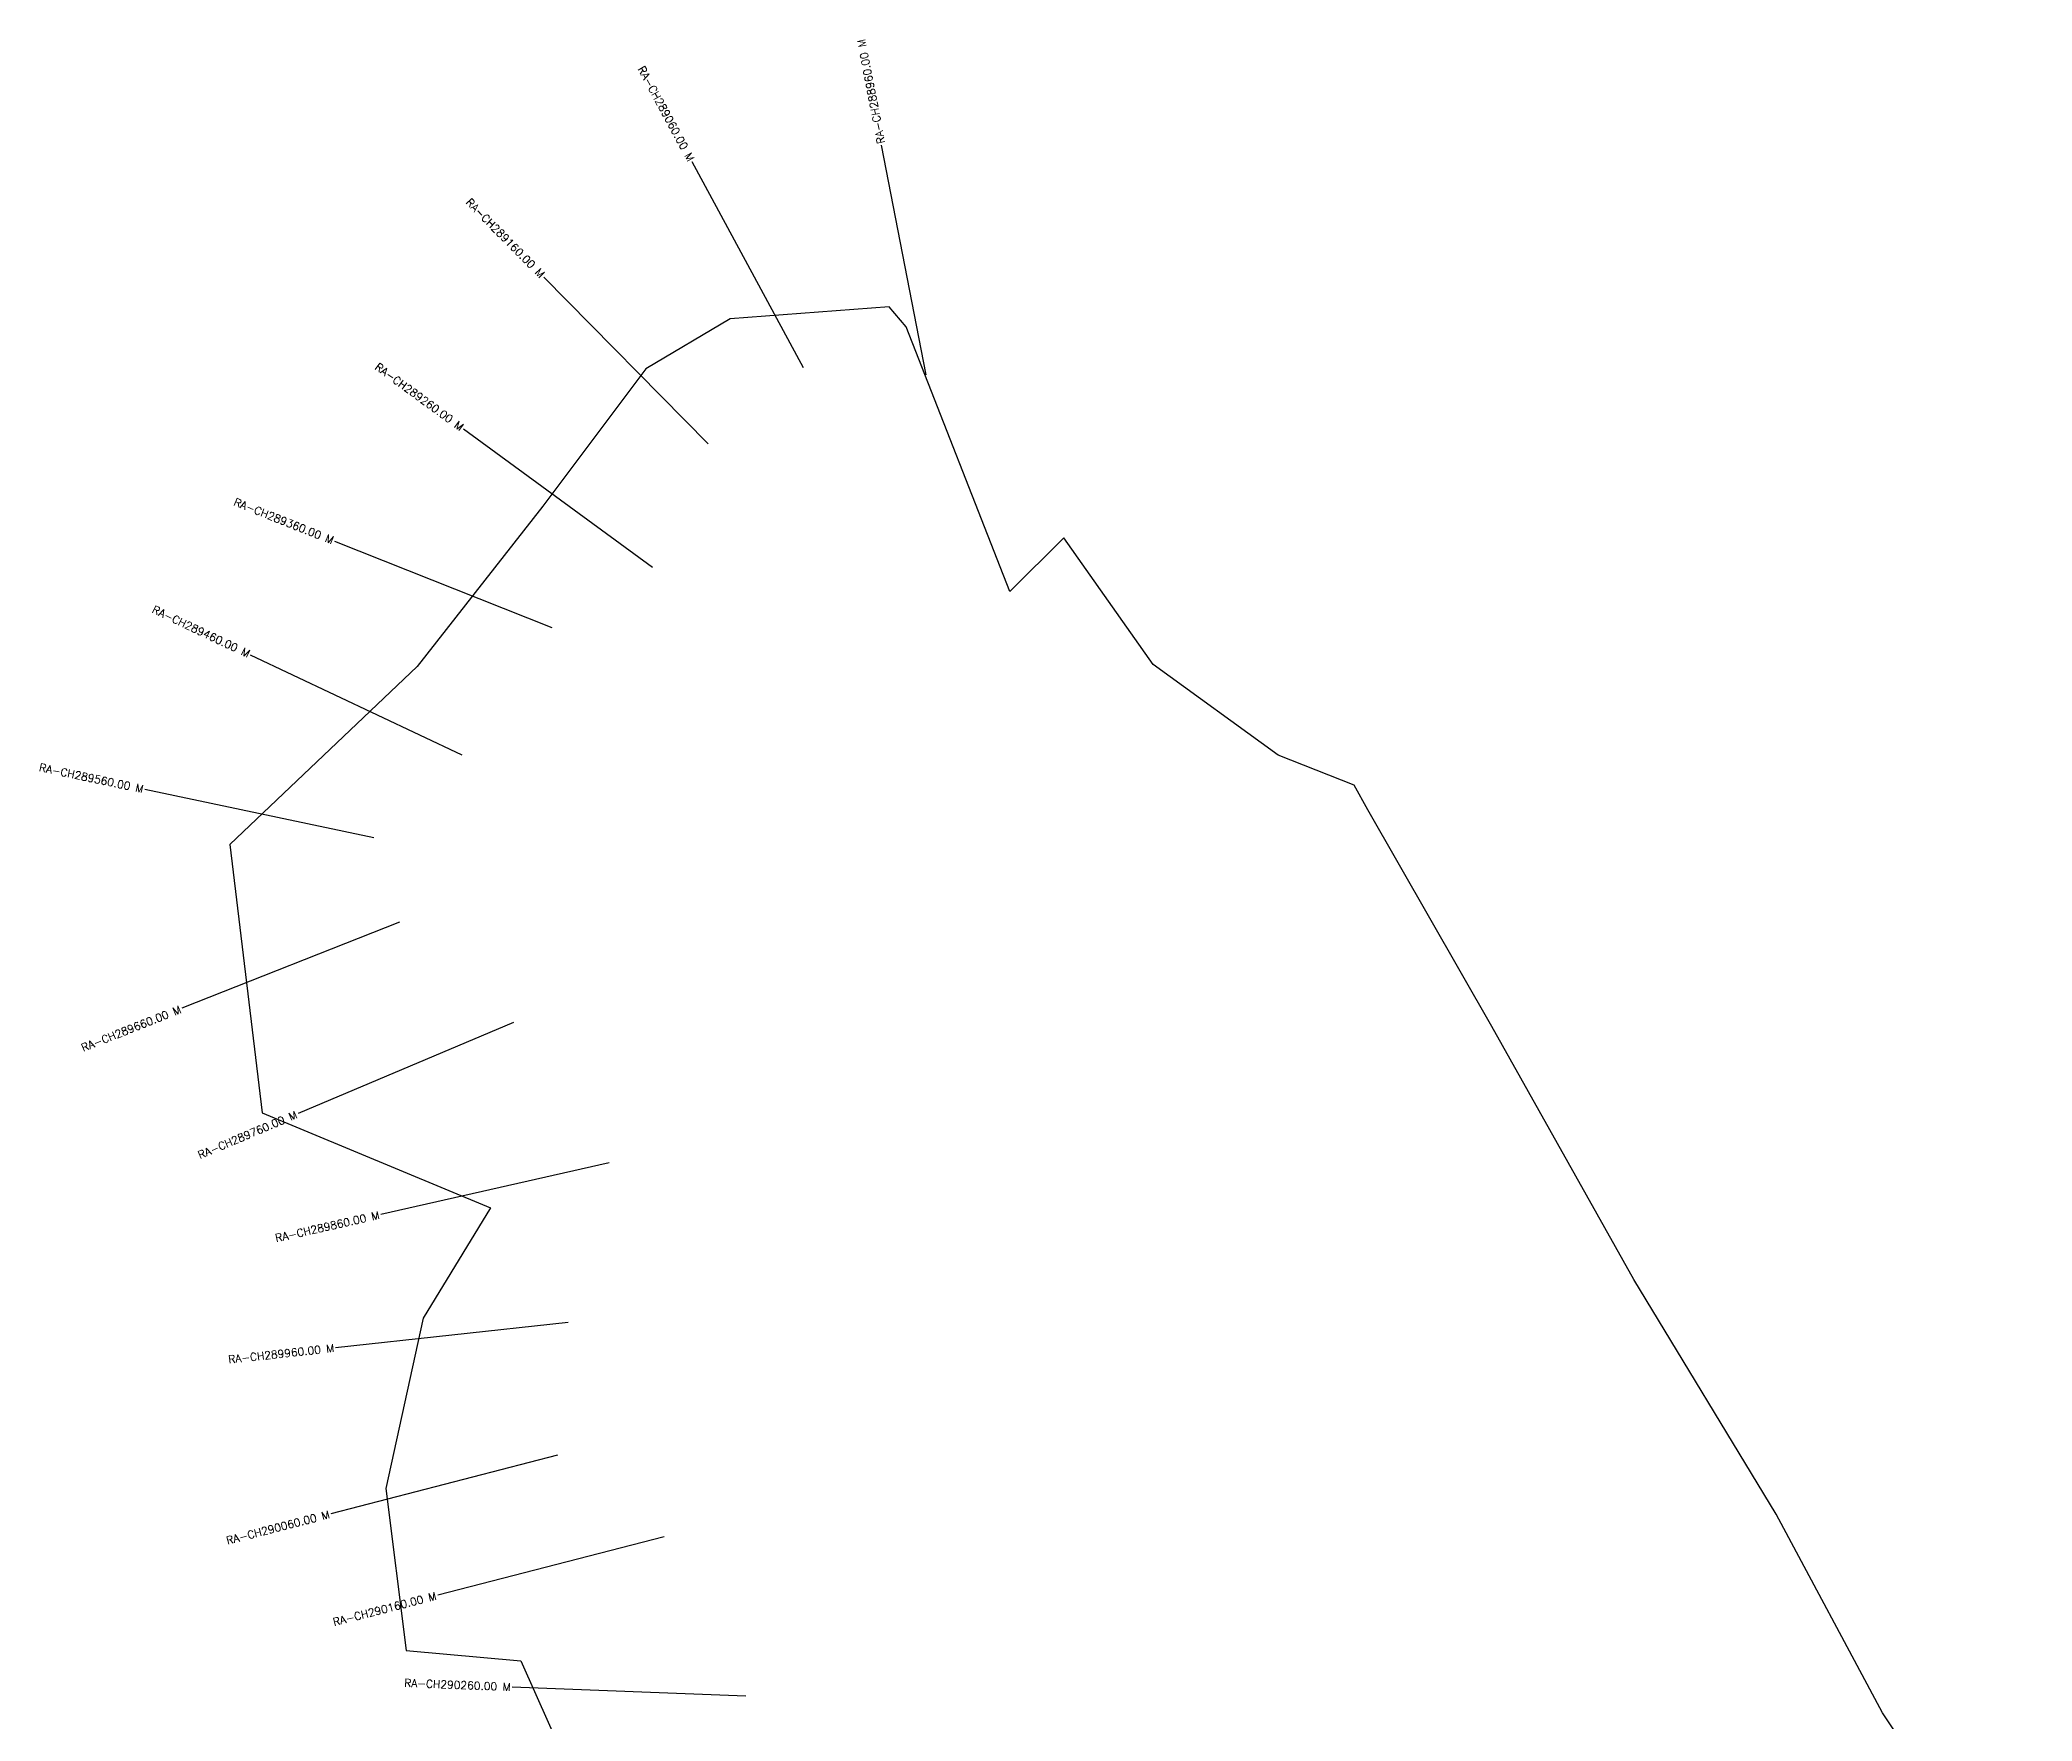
# Model space of a CAD drawing. Header units: metres. Extents: x 281616 to 283859, y 2020457 to 2022981.
# Drawn here: x 281636 to 282913, y 2021903 to 2022981 of the extents above; entities that cross this region are included whole.
import ezdxf
from ezdxf.enums import TextEntityAlignment as Align

# ---------------------------------------------------------------- set-up
doc = ezdxf.new("R2010")
doc.units = ezdxf.units.M
doc.header["$MEASUREMENT"] = 0
for name, color, linetype in [('CS', 134, 'Continuous'), ('CSMark', 6, 'Continuous'), ('VILLAGE BOUNDRY', 10, 'Continuous')]:
    doc.layers.add(name, color=color, linetype=linetype)
doc.styles.get("Standard").update_dxf_attribs({"font": 'simplex.shx'})

msp = doc.modelspace()

# ---------------------------------------------------------------- linework, layer by layer
at = {"layer": 'CS'}
for p, q in [((282204.2, 2022766), (282175.7, 2022913.2)), ((282125.6, 2022770.6), (282054.3, 2022902.6)), ((282064.5, 2022721.9), (281959.2, 2022828.7)), ((282028.9, 2022642.6), (281907.8, 2022731.2)), ((281964.6, 2022603.9), (281825.2, 2022659.3)), ((281906.9, 2022522.3), (281771.3, 2022586.4)), ((281850.3, 2022469.3), (281703.5, 2022500.3)), ((281866.7, 2022415.3), (281727.3, 2022360)), ((281939.8, 2022351), (281801.7, 2022292.6)), ((282001, 2022260.9), (281854.7, 2022227.8)), ((281974.9, 2022158.7), (281825.8, 2022142.4)), ((281968, 2022073.6), (281822.8, 2022036)), ((282036.4, 2022021.2), (281891.2, 2021983.8)), ((282088.8, 2021919.1), (281938.9, 2021924.9))]:
    msp.add_line(p, q, dxfattribs=at)
at = {"layer": 'VILLAGE BOUNDRY'}
msp.add_lwpolyline([(282913.1, 2021764.2), (282817.2, 2021908.4), (282749, 2022035.7), (282657.9, 2022186.2), (282566.9, 2022348.3), (282487.3, 2022487.2), (282478.7, 2022503.1), (282429.9, 2022522.2), (282349.7, 2022580.4), (282292.6, 2022661.5), (282257.8, 2022627.2), (282191.4, 2022796.8), (282180.6, 2022809.6), (282078.7, 2022801.9), (282024.6, 2022769.9), (281958.5, 2022681.9), (281878.1, 2022579.1), (281758, 2022465), (281778.7, 2022293), (281925.1, 2022232.1), (281881.9, 2022161.5), (281858, 2022052.2), (281871, 2021948.4), (281944.5, 2021941.7), (281980.3, 2021861.3)], dxfattribs=at)

# ---------------------------------------------------------------- texts
at = {"layer": 'CSMark'}
msp.add_text('RA-CH288960.00 M', height=5, rotation=100.9628, dxfattribs=at).set_placement((282175.5, 2022914.2), align=Align.MIDDLE_LEFT)
for s, rotation, p in [('RA-CH289060.00 M', 298.3767, (282053.8, 2022903.4)), ('RA-CH289160.00 M', 314.6087, (281958.5, 2022829.4)), ('RA-CH289260.00 M', 323.8045, (281907, 2022731.8)), ('RA-CH289360.00 M', 338.3116, (281824.3, 2022659.7)), ('RA-CH289460.00 M', 334.6795, (281770.4, 2022586.9)), ('RA-CH289560.00 M', 348.0721, (281702.6, 2022500.5)), ('RA-CH289660.00 M', 21.6593, (281726.4, 2022359.6)), ('RA-CH289760.00 M', 22.9329, (281800.7, 2022292.2)), ('RA-CH289860.00 M', 12.734, (281853.7, 2022227.6)), ('RA-CH289960.00 M', 6.2303, (281824.8, 2022142.3)), ('RA-CH290060.00 M', 14.5194, (281821.8, 2022035.8)), ('RA-CH290160.00 M', 14.4615, (281890.2, 2021983.5)), ('RA-CH290260.00 M', 357.7525, (281937.9, 2021925))]:
    msp.add_text(s, height=5, rotation=rotation, dxfattribs=at).set_placement(p, align=Align.MIDDLE_RIGHT)

doc.saveas('drawing.dxf')
